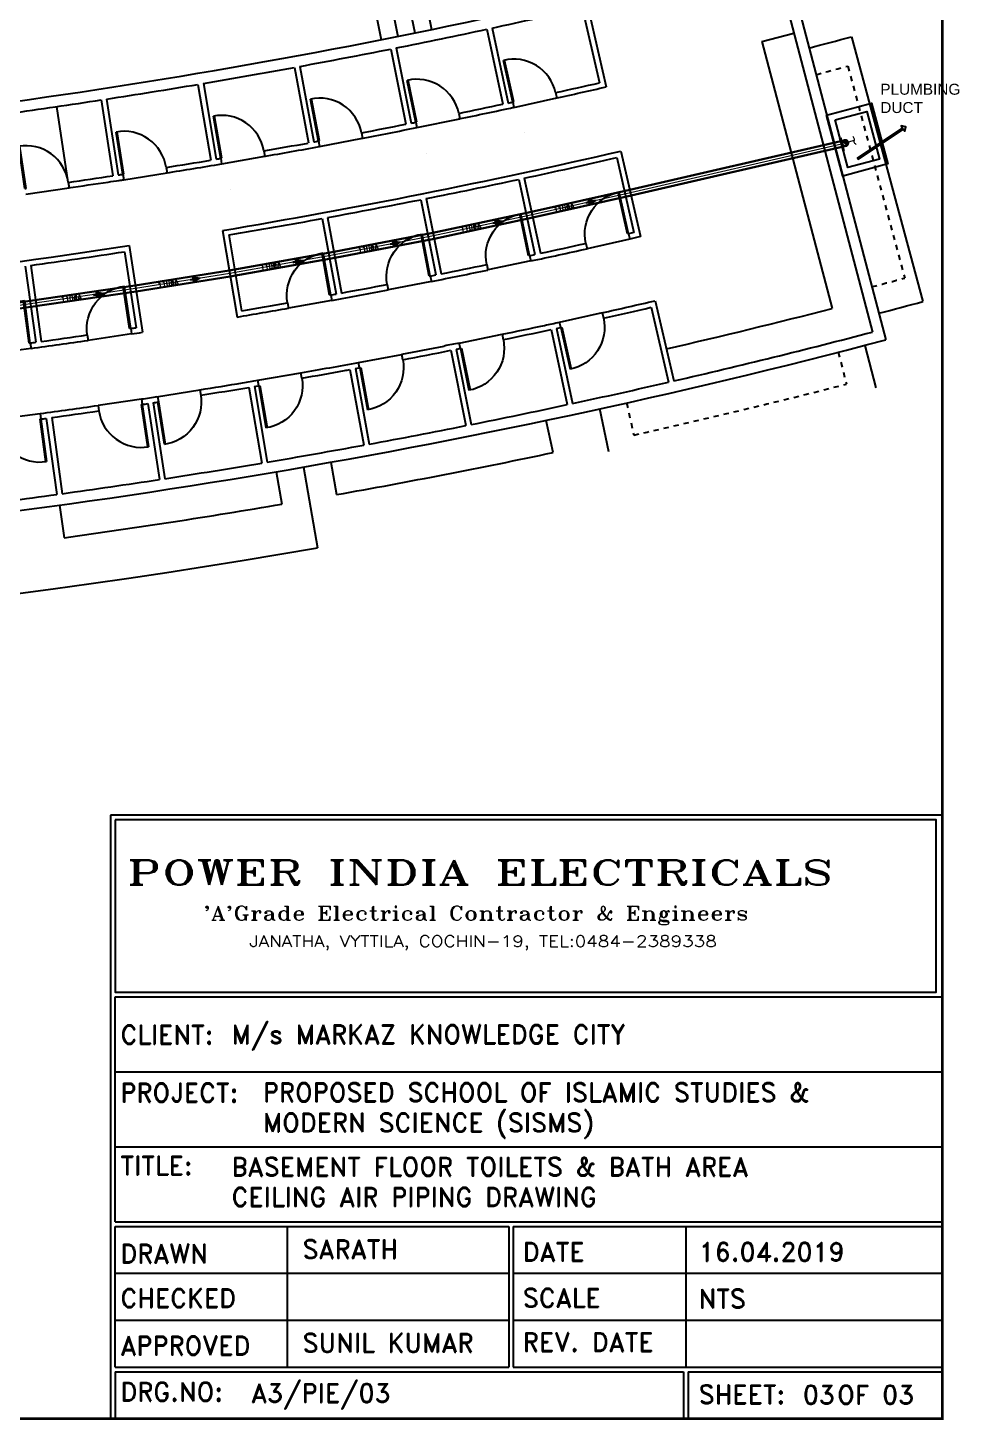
# Model space of a CAD drawing. Header units: metres. Extents: x 159409 to 239023, y 50504 to 95165.
# Drawn here: x 177499 to 179197, y 66413 to 68951 of the extents above; entities that cross this region are included whole.
import ezdxf

# ---------------------------------------------------------------- set-up
doc = ezdxf.new("R2010")
doc.units = ezdxf.units.M
doc.header["$MEASUREMENT"] = 0
doc.linetypes.add('HIDDEN', pattern=[0.125, 0.0625, -0.0625])
for name, color, linetype, lineweight in [('_Annotations', 1, 'Continuous', 25), ('RJ- D - TEXT', 7, 'Continuous', 20), ('RJ- DRA-SOIL PIPE', 12, 'Continuous', 30)]:
    doc.layers.add(name, color=color, linetype=linetype, lineweight=lineweight)
doc.layers.add('RJ-Duct Pipes', color=8, linetype='Continuous')
doc.layers.add('TEXT', color=3, linetype='Continuous')
doc.styles.add('RJ', font='romans.shx')
doc.styles.add('ROMAND', font='ROMAND.shx')
doc.styles.add('ROMANT', font='romant', dxfattribs={"width": 0.8, "oblique": 1, "height": 3})
doc.styles.add('Standard 360', font='arial.ttf')

# ---------------------------------------------------------------- blocks, each defined once
blk = doc.blocks.new('d2')
at = {"color": 8, "ltscale": 8}
for p, q in [((-332.772, -186.458, 9945.752), (-332.753, -186.454, 9945.752)), ((-332.628, -187.194, 9945.752), (-332.772, -186.458, 9945.752)), ((-332.609, -187.19, 9945.752), (-332.753, -186.454, 9945.752)), ((-332.753, -186.454, 9945.752), (-332.753, -186.454, 9945.732)), ((-332.753, -186.454, 9945.732), (-332.753, -186.454, 9945.732)), ((-334.226, -186.743, 9945.752), (-334.206, -186.739, 9945.752)), ((-334.082, -187.479, 9945.752), (-334.226, -186.743, 9945.752)), ((-334.062, -187.475, 9945.752), (-334.206, -186.739, 9945.752)), ((-334.063, -187.577, 9945.752), (-332.589, -187.288, 9945.752)), ((-332.628, -187.194, 9945.752), (-332.609, -187.19, 9945.752)), ((-334.082, -187.479, 9945.752), (-334.062, -187.475, 9945.752))]:
    blk.add_line(p, q, dxfattribs=at)
for centre, start, end in [((-332.628, -187.194, 9945.752), 101.092, 178.0402), ((-334.062, -187.475, 9945.752), 24.1438, 101.092)]:
    blk.add_arc(centre, 0.75, start, end, dxfattribs=at)
blk = doc.blocks.new('TRTH')
at = {"color": 42, "ltscale": 8}
for p, q in [((-589.839, -68.759), (-589.839, -67.98)), ((-589.819, -68.759), (-589.819, -67.979)), ((-589.839, -68.759), (-589.819, -68.759)), ((-589.839, -68.859), (-589.039, -68.859))]:
    blk.add_line(p, q, dxfattribs=at)
blk.add_arc((-589.819, -68.759), 0.78, 0, 91.4693, dxfattribs=at)
blk = doc.blocks.new('FLOW')
at = {"ltscale": 75}
blk.add_hatch(color=256, dxfattribs=at).paths.add_polyline_path([(0, 6.2), (0, -0.3), (2, -0.3)])
at = {"lineweight": 20, "ltscale": 75}
blk.add_hatch(color=256, dxfattribs=at).paths.add_polyline_path([(-0.6, -1), (0.4, -4), (-0.6, -4)])
blk.add_lwpolyline([(0, 7.9), (3.1, -1), (0.4, -1), (0.4, -4), (-0.4, -4), (-0.4, -1), (-3.1, -1), (0, 7.9)], close=True, dxfattribs=at)
at = {"ltscale": 75}
for points in [[(0, 6.2), (-2, -0.3), (0, -0.3)], [(0, 6.2), (2, -0.3), (0, -0.3)], [(0, 6.2), (0, -0.3)]]:
    blk.add_lwpolyline(points, dxfattribs=at)
at = {"lineweight": 20, "ltscale": 75}
blk.add_lwpolyline([(-0.6, -1), (0.4, -4), (-0.6, -4), (-0.6, -1)], dxfattribs=at)
blk = doc.blocks.new('HF')
at = {"color": 1}
for s, height, style, width, p in [('POWER INDIA ELECTRICALS', 3.5, 'ROMANT', 1.5, (-34.43, 3.77)), ("'A'Grade Electrical Contractor & Engineers", 2, 'ROMANT', 1.2, (-23.6, -1.27)), ('JANATHA, VYTTILA, COCHIN-19, TEL:0484-2389338 ', 1.6, 'ROMAND', 1.2, (-17, -5.05))]:
    blk.add_text(s, height=height, dxfattribs=dict(at, style=style, width=width)).set_placement(p)

msp = doc.modelspace()

# ---------------------------------------------------------------- hatches: boundary and pattern name
at = {"layer": 'RJ- DRA-SOIL PIPE'}
msp.add_hatch(color=36, dxfattribs=at).paths.add_polyline_path([(178989.394, 68740.844, 1), (178984.073, 68739.454, -0.41421356), (178988.004, 68746.166, -0.41421356), (178994.716, 68742.235, -1)])
at = {"layer": 'RJ-Duct Pipes'}
msp.add_hatch(color=256, dxfattribs=at).paths.add_polyline_path([(178989.394, 68740.844, 1), (178984.073, 68739.454, -0.41421356), (178988.004, 68746.166, -0.41421356), (178994.716, 68742.235, -1)])

# ---------------------------------------------------------------- linework, layer by layer
at = {"color": 0, "ltscale": 8}
for p, q in [((178512.333, 70475.726, 0.421), (179063.722, 68382.118, 0.421)), ((178096.831, 69163.119, 0.43), (178143.056, 68929.142, 0.439)), ((178126.941, 69169.108, 0.43), (178173.775, 68935.252, 0.439)), ((178157.032, 69175.175, 0.43), (178204.475, 68941.442, 0.439)), ((178187.105, 69181.32, 0.43), (178235.156, 68947.711, 0.439)), ((178860.88, 69073.265, 0.421), (179039.159, 68396.347, 0.421)), ((178837.615, 68926.016, 0.421), (178965.796, 68439.317, 0.421))]:
    msp.add_line(p, q, dxfattribs=at)
at = {"color": 0, "ltscale": 10}
for p, q in [((178509.979, 68987.075), (178541.388, 68850.644)), ((178519.724, 68989.318), (178553.377, 68843.142)), ((178335.505, 68948.343), (178364.823, 68811.756)), ((178345.282, 68950.442), (178374.633, 68813.702)), ((178837.615, 68926.016, 0.421), (178895.636, 68941.297, 0.421)), ((179000.816, 68934.576), (179131.318, 68451.907)), ((178160.475, 68912.204), (178187.784, 68775.098)), ((178170.282, 68914.158), (178197.602, 68777)), ((177994.763, 68880.473), (178020.045, 68742.924)), ((177984.928, 68878.665), (178010.237, 68740.972)), ((177808.903, 68847.734), (177832.166, 68709.68)), ((177818.764, 68849.396), (177842.003, 68711.484)), ((178461.207, 68832.777), (178463.478, 68823.004)), ((177572.438, 68669.219), (177551.311, 68807.632)), ((177632.438, 68819.417), (177653.652, 68681.034)), ((177642.323, 68820.932), (177663.514, 68682.691)), ((178383.108, 68815.444), (178385.139, 68805.622)), ((178206.303, 68778.666), (178208.202, 68768.818)), ((178284.626, 68794.956), (178286.767, 68785.153)), ((178107.255, 68759.522), (178109.244, 68749.687)), ((178028.689, 68744.442), (178030.437, 68734.566)), ((177850.452, 68712.826), (177852.037, 68702.922)), ((177929.255, 68726.614), (177931.082, 68716.747)), ((178572.798, 68714.212), (178604.207, 68577.781)), ((178580.299, 68726.201), (178616.196, 68570.28)), ((177671.981, 68683.907), (177673.418, 68673.981)), ((177750.979, 68696.524), (177752.66, 68686.632)), ((177572.381, 68669.241), (177573.927, 68659.327)), ((178394.269, 68674.579), (178423.651, 68537.697)), ((178404.046, 68676.678), (178433.428, 68539.796)), ((178215.172, 68637.599), (178242.52, 68500.296)), ((178224.979, 68639.552), (178252.327, 68502.249)), ((178035.546, 68603.279), (178060.854, 68465.585)), ((178045.381, 68605.086), (178070.69, 68467.393)), ((177853.768, 68581.488), (177880.356, 68423.712)), ((178604.207, 68577.781), (178594.462, 68575.539)), ((178594.462, 68575.539), (178596.703, 68565.794)), ((177683.234, 68554.05), (177707.478, 68395.897)), ((177865.291, 68573.288), (177888.555, 68435.235)), ((178516.425, 68557.921), (178518.667, 68548.176)), ((178616.196, 68570.28), (178596.705, 68565.79)), ((177674.865, 68542.65), (177696.078, 68404.266)), ((178413.873, 68535.603), (178415.967, 68525.824)), ((177493.89, 68516.355), (177513.048, 68377.672)), ((177503.796, 68517.723), (177522.954, 68379.04)), ((178335.579, 68519.163), (178337.674, 68509.385)), ((178154.183, 68483.07), (178156.133, 68473.261)), ((178232.712, 68498.346), (178234.661, 68488.538)), ((177972.273, 68449.667), (177974.077, 68439.831)), ((178051.019, 68463.781), (178052.823, 68453.945)), ((178643.109, 68453.379), (178676.771, 68307.162)), ((178546.464, 68431.783), (178548.742, 68421.706)), ((178635.616, 68441.35), (178667.026, 68304.918)), ((177686.193, 68402.755), (177687.705, 68392.87)), ((178453.033, 68400.815), (178482.415, 68263.932)), ((178462.81, 68402.914), (178492.193, 68266.032)), ((178470.595, 68404.591), (178468.427, 68414.352)), ((177503.142, 68376.307), (177504.506, 68366.401)), ((177607.063, 68390.987), (177608.575, 68381.097)), ((178287.488, 68366.491), (178285.486, 68376.287)), ((178363.807, 68392.294), (178365.877, 68382.462)), ((178182.466, 68345.847), (178180.599, 68355.814)), ((178269.869, 68362.993), (178297.217, 68225.689)), ((178279.676, 68364.946), (178307.025, 68227.643)), ((179024.979, 68371.955, 0.421), (179045.11, 68294.533)), ((177998.509, 68312.088), (177996.801, 68321.987)), ((178086.163, 68327.892), (178111.472, 68190.197)), ((178095.999, 68329.7), (178105.791, 68331.534)), ((178095.999, 68329.7), (178121.308, 68192.005)), ((178103.835, 68331.115), (178101.993, 68340.944)), ((177911.818, 68297.181), (177921.645, 68298.824)), ((177911.818, 68297.181), (177935.082, 68159.127)), ((177919.674, 68298.484), (177917.827, 68308.342)), ((177705.889, 68274.26), (177707.403, 68264.37)), ((177735.364, 68278.777), (177737.024, 68268.911)), ((177812.412, 68290.926), (177814.071, 68281.063)), ((177901.958, 68295.519), (177925.221, 68157.465)), ((177520.93, 68247.534), (177522.296, 68237.623)), ((177626.76, 68262.483), (177628.273, 68252.598)), ((177717.292, 68265.883), (177738.505, 68127.498)), ((177727.176, 68267.398), (177748.39, 68129.014)), ((178558.457, 68178.065), (178541.75, 68256.157)), ((177532.207, 68238.989), (177551.365, 68100.305)), ((177542.113, 68240.357), (177561.271, 68101.673)), ((178456.502, 68176.625), (178443.962, 68235.237)), ((178001.529, 68150.231), (178027.23, 68003.156)), ((178051.218, 68158.982), (178061.698, 68099.89)), ((177951.805, 68141.676), (177961.862, 68082.525)), ((177556.413, 68080.816), (177564.611, 68021.375))]:
    msp.add_line(p, q, dxfattribs=at)
at = {"color": 0, "linetype": 'HIDDEN', "ltscale": 150}
for p, q in [((178994.239, 68881.02), (179098.001, 68494.713)), ((178976.746, 68359.538, 0.422), (178991.619, 68301.411)), ((178590.726, 68267.139), (178603.784, 68208.577))]:
    msp.add_line(p, q, dxfattribs=at)
at = {"color": 6}
for p, q in [((177657.42, 67184.319), (177657.42, 66774.446)), ((177657.945, 67184.319), (179166.557, 67184.319)), ((177657.945, 67047.695), (179166.557, 67047.695)), ((177657.945, 66911.07), (179166.557, 66911.07)), ((177657.945, 66774.446), (179166.557, 66774.446)), ((177657.42, 66765.907), (177657.42, 66509.736)), ((177657.945, 66765.907), (178376.203, 66765.907)), ((177971.764, 66765.907), (177971.764, 66509.736)), ((178376.203, 66765.907), (178376.203, 66509.736)), ((178383.686, 66765.907), (178383.686, 66509.736)), ((178383.686, 66765.907), (178698.521, 66765.907)), ((178698.521, 66765.907), (178698.521, 66509.736)), ((178698.521, 66765.907), (179166.557, 66765.907)), ((177657.945, 66680.517), (178376.203, 66680.517)), ((178383.686, 66680.517), (179166.557, 66680.517)), ((177657.945, 66595.126), (177905.325, 66595.126)), ((177905.325, 66595.126), (178376.203, 66595.126)), ((178383.686, 66595.126), (178698.521, 66595.126)), ((178698.521, 66595.126), (179166.557, 66595.126)), ((177657.945, 66509.736), (178376.203, 66509.736)), ((177657.945, 66501.197), (178694.252, 66501.197)), ((177657.945, 66501.197), (177657.945, 66415.807)), ((178383.686, 66509.736), (178706.698, 66509.736)), ((178694.252, 66501.197), (178694.252, 66415.414)), ((178702.791, 66501.197), (178702.791, 66414.838)), ((178702.791, 66501.197), (179166.557, 66501.197)), ((178706.698, 66509.736), (179166.557, 66509.736))]:
    msp.add_line(p, q, dxfattribs=at)
at = {"color": 6, "const_width": 5.123}
msp.add_lwpolyline([(179166.557, 71157.24), (179166.557, 66415.414), (172422.808, 66415.414), (172422.808, 71157.24)], close=True, dxfattribs=at)
at = {"color": 6}
for points in [[(177649.406, 67515.67), (177649.406, 66415.414), (179166.557, 66415.414), (179166.557, 67515.67)], [(177657.945, 67507.131), (177657.945, 67192.858), (179155.343, 67192.858), (179155.343, 67507.131)]]:
    msp.add_lwpolyline(points, close=True, dxfattribs=at)
at = {"color": 0, "ltscale": 10}
for centre, radius, start, end in [((175811.745, 80729.557), 12028.5, 274.3758311, 283.8494076), ((175811.745, 80729.557), 12048.5, 282.1386577, 282.9410106), ((175811.745, 80729.557), 12048.5, 281.2887505, 282.0911034), ((175811.745, 80729.557), 12218.5, 284.7544739, 285.1296178), ((175811.745, 80729.557), 12048.5, 280.4388433, 281.2411962), ((175811.745, 80729.557), 12048.5, 279.588936, 280.391289), ((175811.745, 80729.557), 12048.5, 278.7390288, 279.5413818), ((175978.065, 80120.109), 11557.263, 282.4070759, 282.813932), ((176601.368, 77305.74), 8684.702, 282.3669346, 282.9895454), ((175811.745, 80729.557), 12048.5, 277.8891216, 278.6914745), ((175952.372, 80114.428), 11557.263, 281.6422513, 282.0484629), ((176538.053, 77291.989), 8684.702, 281.6021101, 282.2791323), ((175971.796, 80763.008), 12188.5, 281.3697475, 281.4104183), ((175954.685, 80757.353), 12188.5, 280.6039467, 280.6455938), ((176491.973, 77282.488), 8684.702, 280.7181728, 281.397247), ((175949.904, 80113.626), 11557.263, 280.758314, 281.1649408), ((176694.62, 75901.655), 7290.513, 279.7476581, 280.5577657), ((175958.611, 80114.608), 11557.263, 279.8175654, 280.2244216), ((175962.135, 80756.439), 12188.5, 279.7203999, 279.7616565), ((176588.984, 76101.734), 7505.845, 278.9025278, 279.6875905), ((175949.58, 80112.513), 11557.263, 278.9671157, 279.3739718), ((175981.394, 80757.133), 12188.5, 278.7806937, 278.8209079), ((175811.745, 80729.557), 12318.5, 279.5419029, 282.9880437), ((175811.745, 80729.557), 12328.5, 282.1381177, 282.9415506), ((175926.078, 80108.596), 11557.263, 278.1895358, 278.5966548), ((175981.898, 80754.63), 12188.5, 277.9302501, 277.9704581), ((175835.187, 80733.256), 12198.5, 278.1848989, 278.5333106), ((176629.736, 75565.188), 6969.771, 278.3779998, 278.5424438), ((175983.423, 80744.678), 12188.5, 277.9294171, 277.9704581), ((175811.745, 80729.557), 12328.5, 281.2882105, 282.0916434), ((175811.745, 80729.557), 12468.5, 284.6625761, 284.6646022), ((175811.745, 80729.557), 12478.5, 284.66265, 284.6646022), ((175811.745, 80729.557), 12328.5, 280.4383032, 281.2417362), ((175811.745, 80729.557), 12328.5, 279.588396, 280.391829), ((175811.745, 80729.557), 12318.5, 274.4688544, 278.7385077), ((175811.745, 80729.557), 12468.5, 282.1378568, 282.5285777), ((175811.745, 80729.557), 12328.5, 277.8885816, 278.6920146), ((175811.745, 80729.557), 12468.5, 282.0459879, 282.0919043), ((175811.745, 80729.557), 12478.5, 282.0459879, 282.5285777), ((175811.745, 80729.557), 12468.5, 281.1962364, 281.2419971), ((175811.745, 80729.557), 12478.5, 281.1960809, 281.6783289), ((175811.745, 80729.557), 12468.5, 281.2879495, 281.6783289), ((175811.745, 80729.557), 12468.5, 280.4380423, 280.8284217), ((175811.745, 80729.557), 12468.5, 279.5881351, 279.9788476), ((175811.745, 80729.557), 12468.5, 280.3463292, 280.3920899), ((175811.745, 80729.557), 12478.5, 280.346176, 280.8284217), ((175895.478, 80341.236), 12201.255, 282.544774, 283.0141968), ((175811.745, 80729.557), 12718.5, 284.7544877, 285.1296178), ((175811.745, 80729.557), 12478.5, 279.5422011, 279.9788476), ((175811.745, 80729.557), 12608.5, 282.5373246, 282.9420667), ((175811.745, 80729.557), 12468.5, 278.6463618, 278.6922755), ((175811.745, 80729.557), 12598.5, 281.6872555, 282.0468219), ((175811.745, 80729.557), 12608.5, 281.6874172, 282.0921594), ((175895.478, 80341.236), 12201.255, 282.0428655, 282.173679), ((175811.745, 80729.557), 12608.5, 282.1376016, 282.1828781), ((175811.745, 80729.557), 12768.5, 274.1093344, 284.7550704), ((175977.776, 79617.454), 11344.079, 277.7277538, 277.7780485), ((175811.745, 80729.557), 12478.5, 277.7964526, 278.2790334), ((175977.776, 79617.454), 11344.079, 277.8285557, 278.2578424), ((175811.745, 80729.557), 12478.5, 278.6463618, 278.7382095), ((184193.788, 38528.373), 30427.061, 101.1967795, 101.2493448), ((175811.745, 80729.557), 12748.5, 282.9872593, 284.6646022), ((175418.186, 82798.197), 14704.196, 280.828253, 281.1358913), ((175795.406, 80817.4), 12697.85, 280.8353928, 281.2372873), ((175811.745, 80729.557), 12608.5, 281.2876944, 281.3238819), ((175747.38, 81105.732), 12980.14, 279.9795746, 280.4513868), ((175811.745, 80729.557), 12608.5, 279.9876026, 280.3468841), ((175811.745, 80729.557), 12608.5, 280.3468841, 280.392345), ((175811.745, 80729.557), 12598.5, 279.1373693, 279.4969356), ((175747.38, 81105.732), 12980.14, 279.5031829, 279.625811), ((175811.745, 80729.557), 12748.5, 282.1373521, 282.9423162), ((175811.745, 80729.557), 12598.5, 278.6470282, 278.7800173), ((175799.569, 80807.876), 12687.76, 279.1358163, 279.5380301), ((175811.745, 80729.557), 12598.5, 277.7971209, 278.2831985), ((175811.745, 80729.557), 12608.5, 277.8880656, 278.2831985), ((175811.745, 80729.557), 12608.5, 278.6470697, 278.6925306), ((175799.569, 80807.876), 12687.76, 278.7385904, 278.783581), ((175811.745, 80729.557), 12748.5, 281.2874449, 282.092409), ((175811.745, 80729.557), 12608.5, 277.7971625, 277.8426234), ((175811.745, 80729.557), 12748.5, 280.4375377, 281.2425017), ((175811.745, 80729.557), 12748.5, 279.5876305, 280.3925945), ((175811.823, 80729.557), 12828.5, 280.1008293, 281.897209), ((175811.745, 80729.557), 12748.5, 278.7377233, 279.5426873), ((175811.745, 80729.557), 12748.5, 277.8878161, 278.6927801), ((175811.745, 80729.557), 12748.5, 277.0379088, 277.8428729), ((175811.745, 80729.557), 12828.5, 277.8533767, 279.6485813), ((175811.784, 80681.039), 12870, 260.0864775, 279.9122874)]:
    msp.add_arc(centre, radius, start, end, dxfattribs=at)
at = {"color": 0, "linetype": 'HIDDEN', "ltscale": 150}
for radius, start, end in [(12268.5, 284.7544739, 285.0346857), (12668.5, 284.7544877, 285.0346857), (12828.5, 282.5706633, 284.3518467)]:
    msp.add_arc((175811.745, 80729.557), radius, start, end, dxfattribs=at)
at = {"color": 0, "ltscale": 8}
msp.add_arc((175811.745, 80729.557), 12688.5, 282.9872593, 284.3932391, dxfattribs=at)
at = {"layer": '_Annotations', "color": 31}
for points in [[(178955.589, 68791.731), (179037.693, 68813.731), (179067.457, 68702.649), (178985.353, 68680.65)], [(178970.898, 68782.892), (179028.854, 68798.421), (179052.147, 68711.488), (178994.192, 68695.959)]]:
    msp.add_lwpolyline(points, close=True, dxfattribs=at)
at = {"layer": '_Annotations'}
msp.add_lwpolyline([(179013.314, 68711.08), (179095.846, 68766.006), (179098.355, 68762.236), (179100.036, 68770.609), (179091.664, 68772.29), (179094.173, 68768.52), (179011.641, 68713.594)], close=True, dxfattribs=at)
at = {"layer": 'RJ- DRA-SOIL PIPE'}
for points in [[(178403.867, 68759.297), (178403.817, 68759.287)], [(178981.207, 68744.417), (178596.547, 68655.625)], [(178984.056, 68733.786), (178599.015, 68644.906)], [(178225.932, 68722.028), (178225.882, 68722.018)], [(177868.426, 68655.339), (177868.376, 68655.33)], [(178596.547, 68655.625), (178417.155, 68615.61)], [(178599.015, 68644.906), (178419.468, 68604.834)], [(178417.155, 68615.61), (178237.398, 68577.205)], [(178419.468, 68604.834), (178239.551, 68566.395)], [(178237.398, 68577.205), (178056.857, 68542.65)], [(178239.551, 68566.395), (178058.849, 68531.81)], [(178056.857, 68542.65), (177866.093, 68508.347)], [(178058.849, 68531.81), (177867.925, 68497.478)], [(177866.093, 68508.347), (177694.395, 68481.246)], [(177694.395, 68481.246), (177502.64, 68453.017)], [(177867.925, 68497.478), (177696.065, 68470.351)], [(177502.64, 68453.017), (177330.643, 68427.372)], [(177696.065, 68470.351), (177504.146, 68442.097)], [(177504.148, 68442.097), (177332.009, 68416.454)]]:
    msp.add_lwpolyline(points, dxfattribs=at)
at = {"layer": 'RJ- DRA-SOIL PIPE', "color": 8, "lineweight": 9}
for points in [[(178982.658, 68739.004), (178597.804, 68650.167)], [(179005.952, 68745.171), (178994.716, 68742.235)], [(178597.804, 68650.167), (178418.33, 68610.133)], [(178418.33, 68610.133), (178238.492, 68571.711)], [(178238.492, 68571.711), (178057.87, 68537.141)], [(178057.87, 68537.141), (177867.024, 68502.824)], [(177997.696, 68526.038), (177987.886, 68524.474)], [(177867.024, 68502.824), (177695.244, 68475.709)], [(177695.244, 68475.709), (177503.391, 68447.556)], [(177810.579, 68494.075), (177800.769, 68492.511)], [(177634.181, 68466.267), (177624.348, 68464.851)], [(177503.394, 68447.557), (177331.323, 68421.912)]]:
    msp.add_lwpolyline(points, dxfattribs=at)
at = {"layer": 'RJ- DRA-SOIL PIPE', "lineweight": 30}
msp.add_circle((178989.394, 68740.844), 5.5, dxfattribs=at)
for centre, start, end in [((178986.734, 68740.149), 14.644218, 194.644218), ((178992.055, 68741.54), 194.644218, 14.644218)]:
    msp.add_arc(centre, 2.75, start, end, dxfattribs=at)
at = {"layer": 'RJ- DRA-SOIL PIPE', "lineweight": 20}
msp.add_spline([(179009.156, 68738.265), (179005.75, 68742.344), (179006.241, 68747.928), (179003.469, 68752.562)], degree=3, dxfattribs=at)
at = {"layer": 'RJ-Duct Pipes', "color": 63}
for p, q in [((178980.807, 68750.699), (178979.917, 68750.462)), ((178980.356, 68750.579), (178986.573, 68727.254)), ((178980.796, 68744.932), (178980.978, 68744.236)), ((178981.165, 68745.153), (178980.8, 68745.057)), ((178981.226, 68744.92), (178980.861, 68744.825)), ((178981.347, 68744.456), (178980.982, 68744.361)), ((178981.408, 68744.224), (178981.043, 68744.129)), ((178982.373, 68745.468), (178982.737, 68745.564)), ((178982.433, 68745.236), (178982.798, 68745.331)), ((178982.555, 68744.772), (178982.919, 68744.867)), ((178982.615, 68744.539), (178982.98, 68744.635)), ((178982.802, 68745.456), (178982.984, 68744.76)), ((178983.885, 68733.114), (178983.703, 68733.81)), ((178984.071, 68734.031), (178983.707, 68733.935)), ((178984.132, 68733.799), (178983.767, 68733.703)), ((178984.254, 68733.334), (178983.889, 68733.239)), ((178984.314, 68733.102), (178983.949, 68733.007)), ((178985.279, 68734.346), (178985.644, 68734.442)), ((178985.339, 68734.114), (178985.704, 68734.209)), ((178985.461, 68733.65), (178985.826, 68733.745)), ((178985.521, 68733.417), (178985.886, 68733.513)), ((178985.89, 68733.638), (178985.708, 68734.334)), ((178987.024, 68727.374), (178986.134, 68727.137))]:
    msp.add_line(p, q, dxfattribs=at)
at = {"layer": 'RJ-Duct Pipes', "lineweight": 5}
for p, q in [((178980.823, 68744.832), (178980.584, 68744.769)), ((178980.952, 68744.336), (178980.713, 68744.274)), ((178987.877, 68746.649), (178982.835, 68745.332)), ((178988.004, 68746.166), (178982.957, 68744.847)), ((178983.729, 68733.71), (178983.49, 68733.647)), ((178983.858, 68733.214), (178983.619, 68733.152)), ((178990.785, 68735.523), (178985.738, 68734.204)), ((178990.911, 68735.039), (178985.868, 68733.722))]:
    msp.add_line(p, q, dxfattribs=at)
at = {"layer": 'RJ-Duct Pipes', "color": 63}
for points in [[(178986.134, 68727.137), (178979.917, 68750.462)], [(178980.807, 68750.699), (178987.024, 68727.374)]]:
    msp.add_lwpolyline(points, dxfattribs=at)
for points in [[(178981.539, 68743.861), (178981.102, 68745.533), (178981.226, 68745.566), (178981.663, 68743.894)], [(178982.678, 68744.159), (178982.241, 68745.831), (178982.117, 68745.798), (178982.554, 68744.126)], [(178984.009, 68734.411), (178984.446, 68732.739), (178984.569, 68732.772), (178984.133, 68734.444)], [(178985.147, 68734.709), (178985.584, 68733.037), (178985.46, 68733.005), (178985.024, 68734.676)]]:
    msp.add_lwpolyline(points, close=True, dxfattribs=at)
at = {"layer": 'RJ-Duct Pipes', "color": 251, "lineweight": 30}
msp.add_circle((178989.394, 68740.844), 5.5, dxfattribs=at)
at = {"layer": 'RJ-Duct Pipes', "lineweight": 5}
for centre, radius, start, end in [((178980.698, 68744.534), 0.261, 115.881739, 273.406697), ((178983.604, 68733.412), 0.261, 115.881739, 273.406697), ((178989.394, 68740.844), 6, 284.644218, 104.644218)]:
    msp.add_arc(centre, radius, start, end, dxfattribs=at)
at = {"layer": 'RJ-Duct Pipes', "color": 63}
for centre, radius, start, end in [((178981.01, 68744.988), 0.221, 161.776998, 227.511438), ((178981.692, 68744.794), 0.831, 177.865568, 211.422868), ((178981.192, 68744.292), 0.221, 161.776998, 227.511438), ((178981.016, 68744.99), 0.221, 341.776998, 47.511438), ((178980.516, 68744.487), 0.831, 357.865568, 31.422868), ((178981.198, 68744.293), 0.221, 341.776998, 47.511438), ((178982.583, 68745.399), 0.221, 161.776998, 227.511438), ((178983.264, 68745.205), 0.831, 177.865568, 211.422868), ((178982.765, 68744.702), 0.221, 161.776998, 227.511438), ((178982.588, 68745.4), 0.221, 341.776998, 47.511438), ((178982.089, 68744.898), 0.831, 357.865568, 31.422868), ((178982.77, 68744.704), 0.221, 341.776998, 47.511438), ((178983.917, 68733.866), 0.221, 161.776998, 227.511438), ((178984.598, 68733.672), 0.831, 177.865568, 211.422868), ((178984.099, 68733.17), 0.221, 161.776998, 227.511438), ((178983.922, 68733.868), 0.221, 341.776998, 47.511438), ((178983.423, 68733.365), 0.831, 357.865568, 31.422868), ((178984.104, 68733.171), 0.221, 341.776998, 47.511438), ((178985.489, 68734.277), 0.221, 161.776998, 227.511438), ((178986.17, 68734.083), 0.831, 177.865568, 211.422868), ((178985.671, 68733.58), 0.221, 161.776998, 227.511438), ((178985.494, 68734.278), 0.221, 341.776998, 47.511438), ((178984.995, 68733.776), 0.831, 357.865568, 31.422868), ((178985.676, 68733.582), 0.221, 341.776998, 47.511438)]:
    msp.add_arc(centre, radius, start, end, dxfattribs=at)
at = {"layer": 'RJ-Duct Pipes', "color": 251, "lineweight": 30}
for centre, start, end in [((178986.734, 68740.149), 14.644218, 194.644218), ((178992.055, 68741.54), 194.644218, 14.644218)]:
    msp.add_arc(centre, 2.75, start, end, dxfattribs=at)

# ---------------------------------------------------------------- block references
at = {"color": 8, "xscale": -100, "yscale": 100, "zscale": 100, "rotation": 205.298699042479}
msp.add_blockref('d2', (216909.044, 66367.723, -994575.171), dxfattribs=at)
at = {"color": 4}
for p, xscale, yscale, zscale, rotation in [((234467.815, 88331.785), 99.99999999999991, 99.99999999999991, 99.99999999999991, 12.53777103235891), ((234546.524, 87544.633), 99.9999999999999, 99.9999999999999, 99.9999999999999, 11.77294650210525), ((234651.708, 86639.015), 99.9999999999999, 99.9999999999999, 99.9999999999999, 10.88900921849375), ((234759.639, 85675.326), 99.99999999999989, 99.99999999999989, 99.99999999999989, 9.948260595964522), ((234826.667, 84799.859), 99.99999999999989, 99.99999999999989, 99.99999999999989, 9.097810837695722), ((234861.336, 83996.764), 99.99999999999987, 99.99999999999987, 99.99999999999987, 8.320493784073845), ((119543.759, 62299.227), -99.99999999999994, 99.99999999999994, 99.99999999999996, 12.71613183136256), ((119275.239, 63150.484), -99.99999999999996, 99.99999999999996, 99.99999999999996, 11.8520829884403), ((119020.729, 63990.736), -99.99999999999994, 99.99999999999996, 99.99999999999996, 11.00246238454127), ((118778.869, 64831.997), -99.99999999999994, 99.99999999999994, 99.99999999999996, 10.15542484681663), ((118332.408, 66530.414), -99.99999999999994, 99.99999999999996, 99.99999999999996, 8.455943933471781), ((118128.07, 67387.184), -99.99999999999994, 99.99999999999996, 99.99999999999996, 7.603519321463042), ((237541.943, 74483.924), -99.99999999999994, 99.99999999999994, 99.99999999999994, 192.5250368289397), ((237453.672, 73440.456), -99.99999999999996, 99.99999999999994, 99.99999999999994, 191.5506935129785), ((237345.218, 72434.901), -99.99999999999996, 99.99999999999994, 99.99999999999994, 190.6118016660202), ((237213.765, 71553.221), -99.99999999999996, 99.99999999999994, 99.99999999999994, 189.7910164200206), ((120378.187, 52780.562), 99.99999999999996, 99.99999999999996, 99.99999999999996, 188.4650449023455), ((237064.937, 70787.864), -99.99999999999996, 99.99999999999994, 99.99999999999994, 189.0805502975293), ((119969.768, 53605.679), 99.99999999999996, 99.99999999999996, 99.99999999999996, 187.6153477612331)]:
    msp.add_blockref('TRTH', p, dxfattribs=dict(at, xscale=xscale, yscale=yscale, zscale=zscale, rotation=rotation))
at = {"layer": 'RJ- DRA-SOIL PIPE', "yscale": 1.54, "zscale": 1.54}
for p, xscale, rotation in [((178522.781, 68633.193), -1.54, 282.3675604938067), ((178352.855, 68595.997), -1.539999999999999, 281.3628167096052), ((178165.929, 68557.846), -1.539999999999999, 280.7677211219489), ((177988.342, 68524.546), -1.539999999999999, 279.059293829949), ((177801.225, 68492.584), -1.539999999999999, 279.059293829949), ((177624.805, 68464.916), -1.539999999999999, 278.1952467674069)]:
    msp.add_blockref('FLOW', p, dxfattribs=dict(at, xscale=xscale, rotation=rotation))
at = {"layer": 'TEXT', "color": 1, "xscale": 12.8085417717215, "yscale": 12.8085417717215, "zscale": 12.8085417717215}
msp.add_blockref('HF', (178120.441, 67340.359), dxfattribs=at)

# ---------------------------------------------------------------- texts
at = {"color": 4, "style": 'ROMAND'}
for s, p in [('CLIENT:', (177667.435, 67098.436)), ('PROJECT:', (177667.435, 66992.746)), ('TITLE:', (177667.435, 66859.81)), ('DRAWN', (177667.435, 66699.209)), ('DATE', (178401.375, 66702.594)), ('CHECKED', (177667.435, 66618.144)), ('SCALE', (178401.375, 66618.693)), ('REV. DATE', (178401.375, 66538.166)), ('APPROVED', (177667.435, 66531.589)), ('DRG.NO:', (177667.435, 66447.504)), ('SHEET:', (178722.057, 66442.774))]:
    msp.add_text(s, height=34.1561, dxfattribs=at).set_placement(p)
at = {"color": 244, "style": 'ROMAND'}
for s, height, p in [('M/s MARKAZ KNOWLEDGE CITY', 34.15611, (177870.112, 67099.123)), ('PROPOSED SCHOOL OF ISLAMIC STUDIES &', 34.15611, (177927.419, 66993.393)), ('MODERN SCIENCE (SISMS)', 34.15611, (177927.419, 66938.201)), ('BASEMENT FLOOR TOILETS & BATH AREA ', 34.15611, (177870.112, 66857.727)), ('CEILING AIR PIPING DRAWING', 34.15611, (177870.112, 66802.535)), ('SARATH', 34.1561, (177999.587, 66707.396)), ('16.04.2019', 34.1561, (178722.057, 66702.594)), ('NTS', 34.1561, (178722.057, 66617.204)), ('SUNIL KUMAR', 34.15611, (177999.587, 66536.615)), ('A3/PIE/03', 34.1561, (177905.717, 66445.156)), ('03', 34.1561, (178912.156, 66442.02)), ('   OF 03', 34.1561, (178898.493, 66442.02))]:
    msp.add_text(s, height=height, dxfattribs=at).set_placement(p)
at = {"layer": '_Annotations', "insert": (179053.484, 68848.891), "char_height": 8.45393, "attachment_point": 1, "style": 'Standard 360'}
msp.add_mtext('{\\H2.3658x;PLUMBING \\PDUCT}', dxfattribs=at)
at = {"layer": 'RJ- D - TEXT', "lineweight": 20, "style": 'RJ', "width": 0.9}
for rotation, p in [(12.36756, (178458.746, 68613.809)), (11.362817, (178288.49, 68577.739)), (10.767721, (178101.377, 68540.257)), (9.059294, (177923.295, 68508.89)), (9.059294, (177736.178, 68476.927)), (8.195247, (177559.529, 68450.242))]:
    msp.add_text('110%%CA', height=10, rotation=rotation, dxfattribs=at).set_placement(p)

doc.saveas('drawing.dxf')
